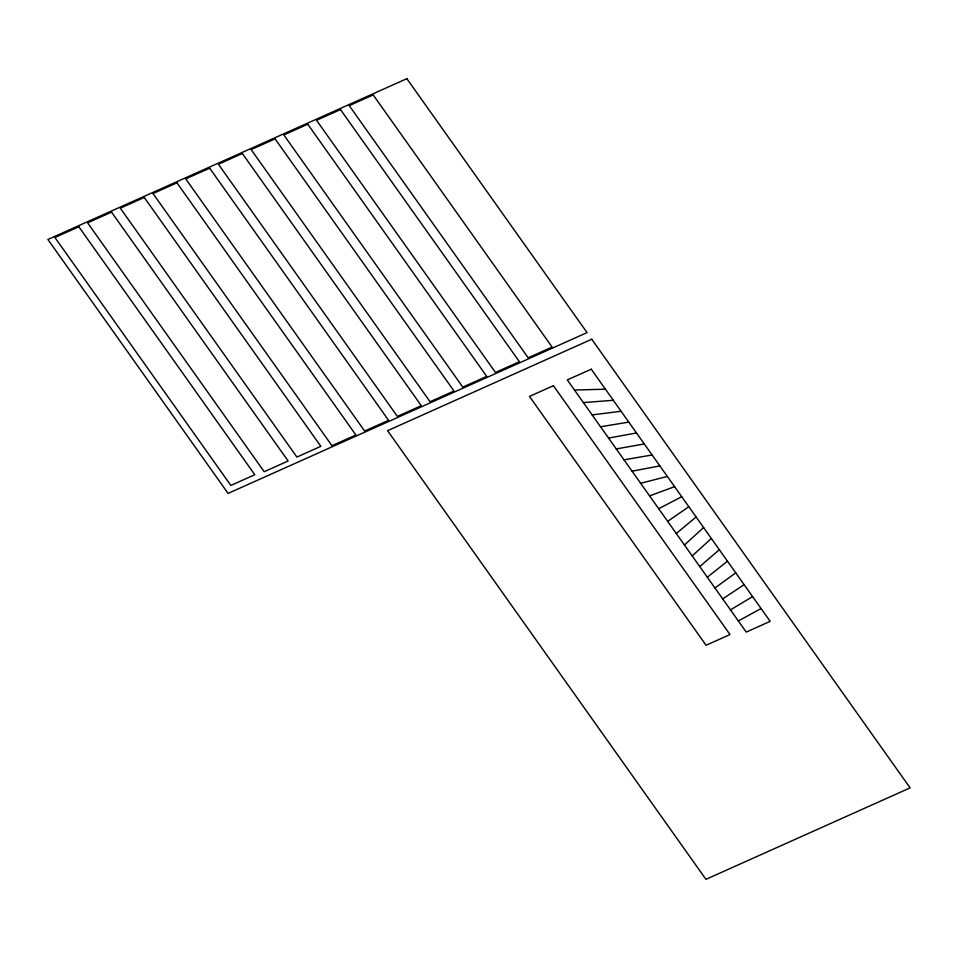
<?xml version="1.0" encoding="UTF-8"?>
<svg xmlns="http://www.w3.org/2000/svg" width="958" height="958" viewBox="0 0 958 958"><rect width="100%" height="100%" fill="white"/><g stroke="black" fill="none" stroke-linecap="round" stroke-linejoin="round"><path stroke-width="1.44" d="M692.215 555.939L711.351 538.468M684.443 544.994L703.615 527.559M699.771 566.597L719.314 549.688M676.276 533.486L696.107 516.985M707.315 577.219L727.469 561.184M714.943 587.972L735.756 572.86M667.666 521.344L688.838 506.734M722.679 598.87L744.15 584.691M730.487 609.875L752.605 596.595M738.343 620.952L761.083 608.546M658.709 508.722L681.713 496.699M649.608 495.897L674.588 486.664M640.651 483.275L667.343 476.449M632.076 471.18L659.858 465.899M608.569 438.069L636.483 432.968M616.281 448.931L644.279 443.949M623.993 459.804L652.123 455.002M600.546 426.765L628.783 422.107M592.128 414.898L621.083 411.269M583.398 402.588L613.312 400.3M574.489 390.038L605.432 389.199M406.851 78.664L47.9 239.476L228.088 493.406L587.05 332.606L406.851 78.664M78.843 226.783L54.917 237.5L230.854 485.443L254.792 474.725L78.843 226.783M111.547 212.125L87.621 222.855L264.204 471.707L288.13 460.99L111.547 212.125M144.251 197.48L120.325 208.197L296.908 457.062L320.834 446.332L144.251 197.48M176.955 182.822L153.017 193.552L331.959 445.709L355.885 434.992L176.955 182.822M209.67 168.177L185.732 178.895L364.663 431.052L388.589 420.334L209.67 168.177M242.362 153.519L218.424 164.249L397.366 416.407L421.292 405.689L242.362 153.519M275.078 138.874L251.14 149.592L430.07 401.749L453.996 391.032L275.078 138.874M307.769 124.217L283.843 134.946L462.774 387.104L486.7 376.386L307.769 124.217M340.485 109.571L316.547 120.289L495.478 372.446L519.404 361.729L340.485 109.571M373.177 94.914L349.251 105.643L528.181 357.801L552.107 347.083L373.177 94.914M591.745 339.228L387.583 430.681L705.938 879.336L910.1 787.871L591.745 339.228M553.413 385.703L529.487 396.42L706.07 645.273L730.008 634.555L553.413 385.703M591.242 369.201L567.304 379.919L746.234 632.088L770.172 621.359L591.242 369.201"/></g></svg>
